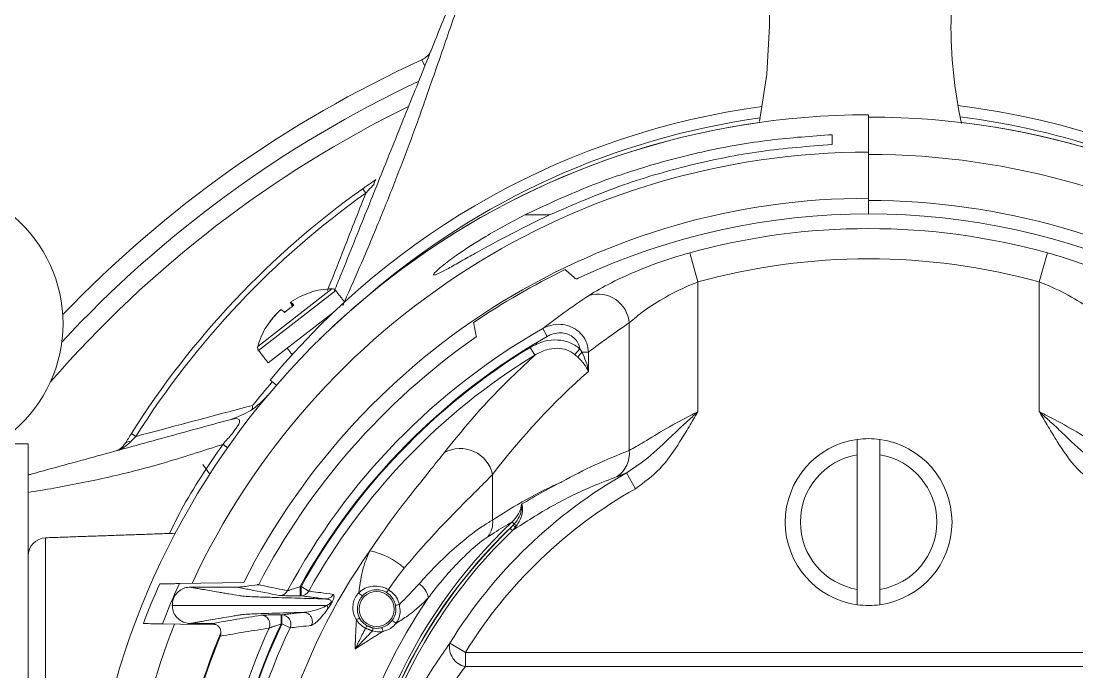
# Model space of a CAD drawing. Extents: x 12.1 to 108.7, y 1 to 80.4.
# Drawn here: x 99.792 to 103.274, y 33.433 to 35.578 of the extents above; entities that cross this region are included whole.
import ezdxf

# ---------------------------------------------------------------- set-up
doc = ezdxf.new("R2010")
doc.units = 0
doc.header["$MEASUREMENT"] = 0
doc.linetypes.add('SLD-Solid', pattern=[0])
doc.layers.add('OBJECT', color=7, linetype='CONTINUOUS')

msp = doc.modelspace()

# ---------------------------------------------------------------- linework, layer by layer
at = {"layer": 'OBJECT', "linetype": 'SLD-Solid', "lineweight": 15}
for p, q in [((102.8585, 35.5781), (102.8585, 35.6936)), ((102.2598, 35.6666), (102.2598, 35.5624)), ((101.1232, 35.43), (101.1138, 35.4508)), ((102.5868, 35.2693), (102.5868, 35.1462)), ((102.5868, 35.1462), (102.5868, 34.9943)), ((100.9186, 35.0258), (100.9288, 35.0115)), ((102.5868, 34.9943), (102.5868, 34.9432)), ((102.5868, 34.9869), (102.5868, 34.9432)), ((101.4533, 34.9392), (101.5345, 34.9392)), ((102.0239, 34.7185), (101.9974, 34.8145)), ((103.1497, 34.7185), (103.1762, 34.8145)), ((102.0239, 34.7185), (102.0239, 34.2906)), ((103.1497, 34.7185), (103.1497, 34.2906)), ((100.5723, 34.5062), (100.817, 34.6961)), ((100.5749, 34.4928), (100.8292, 34.6903)), ((100.6883, 34.6393), (100.6802, 34.6519)), ((100.6812, 34.6527), (100.6893, 34.64)), ((100.6069, 34.4515), (100.8201, 34.6169)), ((100.648, 34.627), (100.6481, 34.6269)), ((101.7973, 34.5837), (101.7973, 34.1625)), ((101.5268, 34.5388), (101.512, 34.5648)), ((101.4861, 34.4774), (101.4706, 34.5028)), ((101.618, 34.4793), (101.6347, 34.4985)), ((101.6415, 34.4868), (101.6629, 34.4868)), ((101.6629, 34.4868), (101.6629, 34.4237)), ((100.6134, 34.3948), (100.6339, 34.3779)), ((100.1555, 34.2187), (100.1704, 34.2093)), ((99.8146, 31.1843), (99.8146, 34.1843)), ((102.5493, 34.1488), (102.5493, 33.705)), ((102.6243, 33.705), (102.6243, 34.1488)), ((100.3907, 34.1165), (100.4139, 34.0845)), ((101.7885, 34.089), (101.8179, 34.037)), ((101.3464, 34.0838), (101.3464, 33.9336)), ((101.4115, 33.9274), (101.418, 33.9204)), ((101.4145, 33.9165), (101.4221, 33.9102)), ((101.4051, 33.9063), (101.412, 33.8991)), ((99.8726, 33.8752), (99.8726, 31.4934)), ((100.3141, 33.7242), (100.526, 33.7279)), ((100.5034, 33.7125), (100.3503, 33.7125)), ((100.7121, 33.7141), (100.7121, 33.6841)), ((100.7121, 33.7141), (100.7149, 33.7141)), ((100.7149, 33.6841), (100.7149, 33.7141)), ((100.7409, 33.6996), (100.7149, 33.7141)), ((100.7149, 33.6841), (100.7121, 33.6841)), ((100.649, 33.621), (100.6518, 33.621)), ((100.649, 33.591), (100.649, 33.621)), ((100.6518, 33.591), (100.6518, 33.621)), ((100.4364, 33.5882), (100.2578, 33.5913)), ((100.4208, 33.5925), (100.3503, 33.5925)), ((100.6518, 33.591), (100.649, 33.591)), ((100.6787, 33.5782), (100.6518, 33.591)), ((101.206, 33.5282), (101.2569, 33.4968)), ((101.2569, 33.4509), (101.2569, 33.4968)), ((101.2569, 33.4968), (103.9168, 33.4968)), ((103.9168, 33.4509), (101.2569, 33.4509))]:
    msp.add_line(p, q, dxfattribs=at)
at = {"layer": 'OBJECT', "linetype": 'SLD-Solid', "lineweight": 15, "flags": 128}
for points in [[(102.2598, 35.5624), (102.2513, 35.4038), (102.2264, 35.2477)], [(100.7447, 34.6832), (100.7448, 34.6835), (100.7449, 34.6837), (100.745, 34.6838), (100.7451, 34.6839), (100.7452, 34.6838), (100.7453, 34.6837), (100.7454, 34.6834)], [(100.9856, 33.5667), (100.9852, 33.569), (100.9846, 33.5712), (100.9838, 33.5733), (100.983, 33.5752), (100.9821, 33.5767), (100.9811, 33.5778), (100.9802, 33.5785), (100.9794, 33.5786)]]:
    msp.add_lwpolyline(points, dxfattribs=at)
at = {"layer": 'OBJECT', "linetype": 'SLD-Solid', "lineweight": 15}
msp.add_circle((100.9643, 33.6404), 0.0576, dxfattribs=at)
for centre, radius, start, end in [((104.3584, 35.562), 1.5, 179.383, 192.3837), ((101.0889, 35.5053), 0.06, 294.5425, 338.095), ((102.7233, 31.9259), 3.875, 114.5425, 136.1442), ((102.7233, 31.9259), 3.815, 115.1336, 137.1576), ((102.7233, 31.9259), 3.755, 116.1259, 139.0278), ((102.5729, 32.7787), 2.54, 97.6234, 140.4855), ((102.5729, 32.7787), 2.54, 33.5349, 83.0215), ((102.5868, 32.6843), 2.585, 90, 162.7305), ((102.5868, 32.6843), 2.585, 98.0336, 134.4907), ((102.5729, 32.7787), 2.504, 97.9004, 130.849), ((102.5868, 32.6769), 2.585, 17.2695, 90), ((102.5729, 32.7787), 2.504, 59.1237, 82.7573), ((102.5868, 32.6769), 2.585, 46.4614, 83.207), ((102.5868, 32.6843), 2.462, 90, 154.9942), ((102.5868, 32.6769), 2.462, 25.4742, 90), ((100.9741, 35.042), 0.0186, 130.3573, 185.8327), ((102.5868, 32.6843), 2.875, 125.4681, 147.7438), ((102.5868, 32.6843), 2.8574, 125.4681, 147.7438), ((102.5868, 32.6843), 2.31, 90, 153.1404), ((102.5868, 32.6769), 2.31, 26.6864, 90), ((99.4648, 34.5809), 0.4653, 310.8426, 49.1574), ((102.5868, 32.6769), 2.2663, 65.0518, 114.9482), ((102.5868, 32.6769), 2.2174, 74.5854, 105.4146), ((102.5868, 32.6769), 2.1178, 74.5854, 105.4146), ((102.5868, 32.6769), 2.31, 115.6656, 124.3344), ((100.8257, 34.4334), 0.2626, 107.787, 123.3857), ((100.8245, 34.4338), 0.2624, 91.6511, 107.6249), ((100.8174, 34.6811), 0.015, 37.8178, 91.6511), ((101.6946, 34.5754), 0.103, 4.5856, 106.7283), ((100.7576, 34.6795), 0.0822, 199.5869, 210.4034), ((100.6287, 34.5975), 0.0762, 35.0386, 46.4324), ((100.8246, 34.4326), 0.2626, 132.25, 147.8486), ((100.8262, 34.4327), 0.2635, 132.2534, 147.8178), ((100.6031, 34.5596), 0.0822, 45.2323, 56.0488), ((100.8665, 34.3752), 0.3183, 127.326, 130.2695), ((100.871, 34.3783), 0.3186, 124.3955, 131.2402), ((100.8245, 34.4338), 0.2624, 148.0108, 163.9846), ((100.6029, 34.5714), 0.00164, 78.8654, 123.251), ((102.5868, 32.6769), 2.1724, 119.6531, 151.8759), ((100.5867, 34.502), 0.015, 163.9846, 217.8178), ((102.5868, 32.6769), 2.2663, 125.0518, 152.5597), ((102.5868, 32.6769), 2.1425, 119.6531, 151.0473), ((102.5868, 32.6769), 2.14, 121.4398, 151.0105), ((102.5868, 32.6769), 2.1103, 121.4398, 151.0105), ((101.7278, 34.4014), 0.1214, 135.3084, 145.3873), ((102.5868, 32.6843), 2.6026, 139.0771, 141.2938), ((100.1484, 34.1748), 0.0175, 74.3475, 136.2711), ((102.5868, 33.9269), 0.275, 97.8375, 262.1625), ((102.5868, 33.9269), 0.275, 82.1625, 97.8375), ((102.5868, 33.9269), 0.275, 277.8375, 82.1625), ((101.2403, 34.0609), 0.1086, 12.1534, 119.0186), ((101.7042, 34.1536), 0.0936, 304.721, 5.4022), ((102.5868, 33.9269), 0.225, 99.5941, 260.4059), ((102.5868, 33.9269), 0.225, 279.5941, 80.4059), ((102.5868, 32.6769), 1.6222, 119.4806, 148.3453), ((102.5868, 32.6769), 1.5624, 119.4806, 148.3453), ((102.5868, 32.6769), 1.7161, 133.2251, 226.7749), ((102.5868, 32.6769), 1.7062, 133.403, 226.597), ((101.2753, 33.9237), 0.0718, 321.2167, 7.9447), ((101.7052, 34.3043), 0.4794, 233.2027, 234.3314), ((102.5868, 32.6769), 1.7053, 133.8667, 226.1333), ((102.5868, 32.6769), 1.6953, 133.8667, 226.1333), ((99.8746, 33.8152), 0.06, 92, 180), ((102.5868, 32.6769), 2.0103, 144.9191, 215.0809), ((100.8952, 33.5979), 0.2389, 47.9119, 78.7761), ((102.5868, 32.6843), 2.5583, 156.0426, 159.2091), ((102.5868, 32.6843), 2.4994, 155.412, 158.722), ((100.987, 33.7103), 0.0171, 301.3021, 339.6126), ((101.0619, 33.6599), 0.076, 13.811, 56.2768), ((100.6445, 33.715), 0.0299, 270.1514, 332.0744), ((100.7148, 33.7139), 0.0298, 270.2488, 331.4744), ((102.5868, 32.6769), 1.763, 145.3963, 214.6037), ((100.9291, 33.7106), 0.029, 215.255, 247.6587), ((101.0236, 33.7125), 0.0595, 272.7294, 285.1542), ((102.5868, 33.9269), 0.275, 262.1625, 277.8375), ((100.5825, 33.59), 0.03, 335.7054, 89.6646), ((100.6515, 33.5909), 0.03, 335.0424, 89.4063), ((100.9067, 33.5954), 0.0135, 79.9031, 132.863), ((100.9935, 33.5567), 0.0502, 46.1451, 64.821), ((102.5868, 32.6843), 2.462, 158.3999, 170.904), ((102.5868, 32.6769), 2.1724, 155.5048, 169.9978), ((102.5868, 32.6769), 2.1425, 154.7462, 169.7417), ((102.5868, 32.6769), 2.14, 154.7148, 169.7297), ((102.5868, 32.6769), 2.1103, 154.7148, 169.7297), ((100.8925, 33.5999), 0.0422, 326.6495, 339.812), ((100.9284, 33.575), 0.0234, 342.947, 7.2533), ((102.5868, 32.6843), 2.31, 157.6743, 170.2322), ((102.5868, 32.6769), 2.31, 157.7589, 169.9094), ((101.2694, 33.5146), 0.0649, 167.8726, 258.8126)]:
    msp.add_arc(centre, radius, start, end, dxfattribs=at)
for centre, major_axis, ratio, start_param, end_param in [((103.1179, 32.6769), (2.3478, 0), 0.982242, 2.168176, 2.239213), ((103.3246, 32.6769), (2.4576, 0), 0.964711, 2.313304, 2.506305), ((102.3738, 32.6769), (1.6185, 0), 0.982242, 1.934938, 2.086532), ((102.2429, 32.6769), (1.5813, 0), 0.964711, 2.006488, 2.173566), ((102.5868, 32.4572), (0, 1.666), 0.99455, 0.931752, 1.168675)]:
    msp.add_ellipse(centre, major_axis=major_axis, ratio=ratio, start_param=start_param, end_param=end_param, dxfattribs=at)
for points, knots in [([(101.3242, 35.8712), (101.3126, 35.8423), (101.2916, 35.7901), (101.2622, 35.711), (101.2346, 35.6345), (101.2061, 35.5528), (101.1778, 35.4709), (101.1499, 35.3901), (101.1213, 35.3083), (101.0852, 35.2078), (101.0395, 35.0858), (100.9812, 34.9391), (100.9216, 34.797), (100.8771, 34.696), (100.8582, 34.653)], [0, 0, 0, 0, 0.079956, 0.143854, 0.216629, 0.288175, 0.363829, 0.43429, 0.499596, 0.574197, 0.687388, 0.797097, 0.913703, 1, 1, 1, 1]), ([(100.8252, 34.6889), (100.8326, 34.7072), (100.8694, 34.7987), (100.9297, 34.9487), (101.0096, 35.1475), (101.0868, 35.3395), (101.1612, 35.5243), (101.229, 35.693), (101.2694, 35.7936), (101.289, 35.8422)], [0, 0, 0, 0, 0.041662, 0.207853, 0.364406, 0.533342, 0.699705, 0.8552, 1, 1, 1, 1]), ([(101.4533, 34.9392), (101.5163, 34.9689), (101.6428, 35.0285), (101.8428, 35.0983), (102.0499, 35.1524), (102.2589, 35.1892), (102.3989, 35.199), (102.4668, 35.2038)], [0, 0, 0, 0, 0.198046, 0.397468, 0.601226, 0.806483, 1, 1, 1, 1]), ([(102.4668, 35.2038), (102.4668, 35.1983), (102.4668, 35.1883), (102.4668, 35.1767), (102.4668, 35.1714)], [0, 0, 0, 0, 0.550607, 1, 1, 1, 1]), ([(102.4668, 35.1714), (102.3883, 35.1654), (102.2306, 35.1532), (101.9952, 35.1056), (101.7609, 35.0376), (101.6102, 34.9721), (101.5345, 34.9392)], [0, 0, 0, 0, 0.244137, 0.490501, 0.744002, 1, 1, 1, 1]), ([(100.9186, 35.0258), (100.9298, 35.0337), (100.9448, 35.0443), (100.9586, 35.0538), (100.9621, 35.0562)], [0, 0, 0, 0, 0.748686, 1, 1, 1, 1]), ([(100.9556, 35.0401), (100.9491, 35.0334), (100.9399, 35.0239), (100.9313, 35.0143), (100.9288, 35.0115)], [0, 0, 0, 0, 0.702228, 1, 1, 1, 1]), ([(100.8022, 34.6906), (100.8184, 34.7317), (100.8615, 34.8407), (100.903, 34.946), (100.9288, 35.0115)], [0, 0, 0, 0, 0.377602, 1, 1, 1, 1]), ([(101.5345, 34.9392), (101.4925, 34.9188), (101.4089, 34.8782), (101.3112, 34.8251), (101.2426, 34.7864), (101.2022, 34.7638), (101.1712, 34.7474), (101.1538, 34.7401), (101.1503, 34.7423), (101.1586, 34.7523), (101.1829, 34.7735), (101.2372, 34.8139), (101.33, 34.8743), (101.4097, 34.9162), (101.4533, 34.9392)], [0, 0, 0, 0, 0.145741, 0.290756, 0.353691, 0.416376, 0.466742, 0.517505, 0.556332, 0.595153, 0.644998, 0.718781, 0.846149, 1, 1, 1, 1]), ([(101.6649, 34.6741), (101.6874, 34.6877), (101.7326, 34.715), (101.8414, 34.7641), (101.9347, 34.7968), (101.9884, 34.812), (101.9974, 34.8145)], [0, 0, 0, 0, 0.304165, 0.612213, 0.935018, 1, 1, 1, 1]), ([(103.5087, 34.6741), (103.4862, 34.6877), (103.441, 34.715), (103.3322, 34.7641), (103.2389, 34.7968), (103.1852, 34.812), (103.1762, 34.8145)], [0, 0, 0, 0, 0.304165, 0.612213, 0.935018, 1, 1, 1, 1]), ([(101.6309, 34.7317), (101.6299, 34.7312), (101.6278, 34.7303), (101.625, 34.7291), (101.6228, 34.7284), (101.6217, 34.7281), (101.6215, 34.7282), (101.6214, 34.7282)], [0, 0, 0, 0, 0.219651, 0.439264, 0.659733, 0.880541, 1, 1, 1, 1]), ([(102.0239, 34.7185), (102.0178, 34.7161), (101.9807, 34.7014), (101.9167, 34.6698), (101.8432, 34.623), (101.8126, 34.5967), (101.7973, 34.5837)], [0, 0, 0, 0, 0.063317, 0.382239, 0.692331, 1, 1, 1, 1]), ([(103.1497, 34.7185), (103.1559, 34.7161), (103.1929, 34.7014), (103.2569, 34.6698), (103.3304, 34.623), (103.361, 34.5967), (103.3763, 34.5837)], [0, 0, 0, 0, 0.063317, 0.382239, 0.692331, 1, 1, 1, 1]), ([(101.512, 34.5648), (101.5354, 34.5826), (101.5861, 34.6211), (101.6373, 34.6555), (101.6649, 34.6741)], [0, 0, 0, 0, 0.460735, 1, 1, 1, 1]), ([(101.512, 34.5648), (101.5181, 34.5677), (101.5342, 34.5756), (101.5625, 34.5803), (101.5937, 34.5764), (101.6211, 34.564), (101.6434, 34.5439), (101.659, 34.5172), (101.6616, 34.4969), (101.6629, 34.4868)], [0, 0, 0, 0, 0.099425, 0.265865, 0.416098, 0.557611, 0.700775, 0.851617, 1, 1, 1, 1]), ([(101.6347, 34.4985), (101.634, 34.5017), (101.6317, 34.512), (101.623, 34.5275), (101.607, 34.5415), (101.5871, 34.5496), (101.5642, 34.5515), (101.5433, 34.5472), (101.5313, 34.5411), (101.5268, 34.5388)], [0, 0, 0, 0, 0.072611, 0.232465, 0.384312, 0.536497, 0.701328, 0.887553, 1, 1, 1, 1]), ([(101.2931, 34.5386), (101.293, 34.5384), (101.2928, 34.5381), (101.2915, 34.5368), (101.2894, 34.5352), (101.2872, 34.5335), (101.2858, 34.5325), (101.2853, 34.5321)], [0, 0, 0, 0, 0.2197399, 0.4394429, 0.6599668, 0.8807607, 1, 1, 1, 1]), ([(101.4706, 34.5028), (101.4861, 34.5106), (101.5146, 34.5249), (101.5601, 34.5289), (101.6015, 34.5216), (101.6236, 34.5062), (101.6347, 34.4985)], [0, 0, 0, 0, 0.296309, 0.542641, 0.770962, 1, 1, 1, 1]), ([(101.1876, 34.1559), (101.2134, 34.1882), (101.2747, 34.2645), (101.3742, 34.3726), (101.4488, 34.4424), (101.4861, 34.4774)], [0, 0, 0, 0, 0.267535, 0.633327, 1, 1, 1, 1]), ([(101.618, 34.4793), (101.6093, 34.485), (101.5916, 34.4968), (101.5585, 34.5011), (101.5219, 34.4963), (101.4988, 34.4841), (101.4861, 34.4774)], [0, 0, 0, 0, 0.2202895, 0.4452162, 0.6942214, 1, 1, 1, 1]), ([(101.6629, 34.4237), (101.6628, 34.4238), (101.6594, 34.4318), (101.6501, 34.4476), (101.6352, 34.4629), (101.6279, 34.4704)], [0, 0, 0, 0, 0.006424, 0.511279, 1, 1, 1, 1]), ([(101.6415, 34.4868), (101.6461, 34.4767), (101.6555, 34.4561), (101.6609, 34.4348), (101.6628, 34.4239), (101.6629, 34.4237)], [0, 0, 0, 0, 0.48569, 0.9931942, 1, 1, 1, 1]), ([(100.1704, 34.2093), (100.1941, 34.2156), (100.3203, 34.2492), (100.4502, 34.2836), (100.5557, 34.3117)], [0, 0, 0, 0, 0.187713, 1, 1, 1, 1]), ([(100.5557, 34.3117), (100.5554, 34.3075), (100.5549, 34.3024), (100.5534, 34.2987), (100.5531, 34.298)], [0, 0, 0, 0, 0.8261612, 1, 1, 1, 1]), ([(99.8146, 34.0822), (99.8181, 34.0831), (99.8921, 34.1034), (100.0461, 34.1455), (100.2661, 34.2058), (100.4099, 34.2451), (100.4802, 34.2644)], [0, 0, 0, 0, 0.016081, 0.344876, 0.679884, 1, 1, 1, 1]), ([(100.4802, 34.2644), (100.4932, 34.2675), (100.51, 34.2715), (100.5132, 34.2585), (100.5078, 34.2461), (100.4976, 34.2311), (100.4862, 34.2166), (100.4722, 34.2001), (100.4623, 34.1891), (100.457, 34.1832)], [0, 0, 0, 0, 0.498953, 0.641289, 0.749043, 0.806188, 0.86294, 0.925881, 1, 1, 1, 1]), ([(101.7885, 34.089), (101.8123, 34.1049), (101.8653, 34.1404), (101.9244, 34.1993), (101.9761, 34.2473), (102.0044, 34.2731), (102.0191, 34.2863), (102.0228, 34.2896), (102.0237, 34.2904), (102.0239, 34.2906)], [0, 0, 0, 0, 0.27983, 0.624286, 0.809772, 0.953387, 0.988094, 0.997832, 1, 1, 1, 1]), ([(101.7973, 34.1625), (101.8125, 34.1713), (101.8444, 34.1897), (101.9182, 34.2352), (101.9816, 34.2697), (102.0173, 34.2873), (102.0239, 34.2906)], [0, 0, 0, 0, 0.292814, 0.615698, 0.928629, 1, 1, 1, 1]), ([(102.0239, 34.2906), (102.0238, 34.2904), (102.0139, 34.274), (101.9946, 34.2411), (101.9554, 34.1771), (101.9044, 34.1003), (101.846, 34.0575), (101.8179, 34.037)], [0, 0, 0, 0, 0.001834, 0.174122, 0.346362, 0.686143, 1, 1, 1, 1]), ([(103.3763, 34.1625), (103.3611, 34.1713), (103.3292, 34.1897), (103.2554, 34.2352), (103.192, 34.2697), (103.1563, 34.2873), (103.1497, 34.2906)], [0, 0, 0, 0, 0.292814, 0.615698, 0.928629, 1, 1, 1, 1]), ([(103.3851, 34.089), (103.3613, 34.1049), (103.3083, 34.1404), (103.2492, 34.1993), (103.1975, 34.2473), (103.1693, 34.2731), (103.1545, 34.2863), (103.1508, 34.2896), (103.1499, 34.2904), (103.1497, 34.2906)], [0, 0, 0, 0, 0.27983, 0.624286, 0.809772, 0.953387, 0.988094, 0.997832, 1, 1, 1, 1]), ([(103.1497, 34.2906), (103.1498, 34.2904), (103.1597, 34.274), (103.179, 34.2411), (103.2182, 34.1771), (103.2692, 34.1003), (103.3276, 34.0575), (103.3557, 34.037)], [0, 0, 0, 0, 0.001834, 0.174122, 0.346362, 0.686143, 1, 1, 1, 1]), ([(100.1531, 34.1917), (100.1452, 34.1845), (100.1299, 34.1706), (100.1102, 34.1631), (100.1006, 34.1605), (100.1004, 34.1604)], [0, 0, 0, 0, 0.516117, 0.992687, 1, 1, 1, 1]), ([(102.6243, 34.1488), (102.6243, 34.149), (102.6243, 34.1659), (102.6243, 34.1827), (102.6243, 34.1993)], [0, 0, 0, 0, 0.0137595, 1, 1, 1, 1]), ([(100.457, 34.1832), (100.3903, 34.1614), (100.2588, 34.1186), (100.076, 34.0724), (99.9296, 34.0436), (99.8431, 34.0291), (99.8146, 34.0244)], [0, 0, 0, 0, 0.284274, 0.560161, 0.855582, 1, 1, 1, 1]), ([(100.1004, 34.1604), (100.1005, 34.1604), (100.1073, 34.1623), (100.1208, 34.1681), (100.1306, 34.1805), (100.1358, 34.1869)], [0, 0, 0, 0, 0.0073204, 0.4853524, 1, 1, 1, 1]), ([(100.2812, 33.8894), (100.2938, 33.9153), (100.3439, 34.018), (100.4086, 34.1125), (100.457, 34.1832)], [0, 0, 0, 0, 0.251566, 1, 1, 1, 1]), ([(100.9417, 33.8323), (100.9674, 33.8694), (101.0194, 33.9446), (101.0899, 34.0345), (101.1479, 34.1061), (101.1742, 34.1391), (101.1876, 34.1559)], [0, 0, 0, 0, 0.296269, 0.600821, 0.797169, 1, 1, 1, 1]), ([(101.3464, 34.0838), (101.3317, 34.0687), (101.3016, 34.038), (101.241, 33.978), (101.173, 33.908), (101.1096, 33.8392), (101.0704, 33.793), (101.0553, 33.7752)], [0, 0, 0, 0, 0.203304, 0.414447, 0.633911, 0.858983, 1, 1, 1, 1]), ([(101.7575, 34.0767), (101.7308, 34.0666), (101.6595, 34.0393), (101.5439, 33.9839), (101.456, 33.9274), (101.412, 33.8991)], [0, 0, 0, 0, 0.22939, 0.614228, 1, 1, 1, 1]), ([(101.5755, 34.0599), (101.575, 34.0596), (101.5709, 34.0576), (101.5453, 34.0446), (101.5021, 34.0214), (101.462, 33.9976), (101.4433, 33.986), (101.4427, 33.9856)], [0, 0, 0, 0, 0.012866, 0.091618, 0.576835, 0.985034, 1, 1, 1, 1]), ([(101.4115, 33.9274), (101.4191, 33.9358), (101.4313, 33.9493), (101.4394, 33.97), (101.4411, 33.9804), (101.4417, 33.9841)], [0, 0, 0, 0, 0.5180864, 0.8253486, 1, 1, 1, 1]), ([(101.418, 33.9204), (101.4213, 33.9244), (101.4304, 33.9355), (101.4377, 33.951), (101.4417, 33.9659), (101.4428, 33.974), (101.4429, 33.9804), (101.4425, 33.9832), (101.4423, 33.984), (101.4421, 33.9842), (101.442, 33.9843), (101.4419, 33.9843), (101.4418, 33.9842), (101.4418, 33.9842), (101.4417, 33.9841)], [0, 0, 0, 0, 0.2144588, 0.6020382, 0.702181, 0.8645856, 0.9422972, 0.9755715, 0.9831552, 0.9864719, 0.9906549, 0.9948579, 0.9954935, 1, 1, 1, 1]), ([(101.4427, 33.9856), (101.4427, 33.9855), (101.4433, 33.9849), (101.4443, 33.9821), (101.4456, 33.9753), (101.4456, 33.9665), (101.4435, 33.95), (101.4374, 33.9325), (101.4288, 33.9195), (101.4257, 33.9148)], [0, 0, 0, 0, 0.00812, 0.048438, 0.130028, 0.293206, 0.393297, 0.782545, 1, 1, 1, 1]), ([(101.4417, 33.9841), (101.4417, 33.9842), (101.4418, 33.9842), (101.4419, 33.9846), (101.4422, 33.9852), (101.4425, 33.9855), (101.4427, 33.9856)], [0, 0, 0, 0, 0.054632, 0.112789, 0.5532177, 1, 1, 1, 1]), ([(101.1041, 33.7232), (101.1102, 33.73), (101.136, 33.7589), (101.1829, 33.8067), (101.2485, 33.8656), (101.3062, 33.9096), (101.3354, 33.927), (101.3464, 33.9336)], [0, 0, 0, 0, 0.07021, 0.29498, 0.525499, 0.819904, 1, 1, 1, 1]), ([(101.4115, 33.9274), (101.3916, 33.9158), (101.3647, 33.9002), (101.3381, 33.8831), (101.3313, 33.8787)], [0, 0, 0, 0, 0.744544, 1, 1, 1, 1]), ([(101.3313, 33.8787), (101.3223, 33.8724), (101.2985, 33.8558), (101.252, 33.8139), (101.1992, 33.7579), (101.1616, 33.7124), (101.1407, 33.6846), (101.1357, 33.6781)], [0, 0, 0, 0, 0.176117, 0.46714, 0.694141, 0.927781, 1, 1, 1, 1]), ([(100.9054, 33.6939), (100.9059, 33.698), (100.9101, 33.7295), (100.9189, 33.7802), (100.9349, 33.8167), (100.9417, 33.8323)], [0, 0, 0, 0, 0.079376, 0.605783, 1, 1, 1, 1]), ([(101.0553, 33.7752), (101.0445, 33.7616), (101.0263, 33.7387), (101.0098, 33.7142), (101.0031, 33.7043)], [0, 0, 0, 0, 0.594486, 1, 1, 1, 1]), ([(100.3503, 33.7125), (100.3441, 33.712), (100.3311, 33.7108), (100.3134, 33.7012), (100.2994, 33.6863), (100.2915, 33.6691), (100.2907, 33.6574), (100.2903, 33.6525)], [0, 0, 0, 0, 0.19834, 0.412972, 0.627088, 0.843128, 1, 1, 1, 1]), ([(100.7949, 33.6734), (100.7937, 33.6735), (100.7635, 33.6744), (100.7047, 33.6761), (100.6289, 33.6785), (100.5639, 33.6804), (100.5312, 33.6819), (100.5182, 33.6833), (100.5035, 33.6861), (100.4827, 33.6893), (100.4609, 33.693), (100.4389, 33.6968), (100.4153, 33.7008), (100.3926, 33.7047), (100.3777, 33.7073), (100.3679, 33.709), (100.3615, 33.7102), (100.3573, 33.711), (100.3546, 33.7115), (100.3529, 33.7118), (100.3518, 33.7121), (100.3511, 33.7122), (100.3507, 33.7123), (100.3505, 33.7124), (100.3503, 33.7124), (100.3502, 33.7125), (100.3502, 33.7125), (100.3502, 33.7125), (100.3502, 33.7125), (100.3502, 33.7125), (100.3502, 33.7125), (100.3502, 33.7125), (100.3502, 33.7125), (100.3503, 33.7125), (100.3503, 33.7125), (100.3503, 33.7125), (100.3503, 33.7125), (100.3503, 33.7125), (100.3503, 33.7125), (100.3503, 33.7125), (100.3503, 33.7125)], [0, 0, 0, 0, 0.003099, 0.077737, 0.152373, 0.20456, 0.239209, 0.273855, 0.308826, 0.446938, 0.515995, 0.585051, 0.723163, 0.815261, 0.876706, 0.917705, 0.945062, 0.963318, 0.975502, 0.983634, 0.989062, 0.992686, 0.995106, 0.996722, 0.997802, 0.998524, 0.999007, 0.99933, 0.999547, 0.999693, 0.999791, 0.999857, 0.999901, 0.999932, 0.999953, 0.999972, 0.999985, 0.999991, 0.999997, 1, 1, 1, 1]), ([(100.5034, 33.7125), (100.5036, 33.7125), (100.504, 33.7125), (100.5047, 33.7125), (100.5065, 33.7126), (100.5106, 33.7128), (100.5207, 33.7136), (100.5435, 33.7162), (100.5596, 33.7187), (100.5717, 33.7206)], [0, 0, 0, 0, 0.000975, 0.0023077, 0.0058259, 0.0200938, 0.0766582, 0.3023298, 1, 1, 1, 1]), ([(100.6445, 33.685), (100.6116, 33.6914), (100.5645, 33.7006), (100.5176, 33.7098), (100.5034, 33.7125)], [0, 0, 0, 0, 0.6990383, 1, 1, 1, 1]), ([(100.5717, 33.7206), (100.5735, 33.7203), (100.5824, 33.7185), (100.6154, 33.7119), (100.6467, 33.7057), (100.6709, 33.7009)], [0, 0, 0, 0, 0.0539193, 0.2695966, 1, 1, 1, 1]), ([(100.7121, 33.7141), (100.7069, 33.7123), (100.6967, 33.7089), (100.6845, 33.7049), (100.6775, 33.7027), (100.6735, 33.7016), (100.6715, 33.701), (100.671, 33.701), (100.6709, 33.7009)], [0, 0, 0, 0, 0.29554, 0.57572, 0.740311, 0.809198, 0.945635, 1, 1, 1, 1]), ([(100.9054, 33.6939), (100.909, 33.6971), (100.9185, 33.7056), (100.9385, 33.7144), (100.9646, 33.7173), (100.9876, 33.7123), (100.9992, 33.7063), (101.0031, 33.7043)], [0, 0, 0, 0, 0.137011, 0.364, 0.629283, 0.878134, 1, 1, 1, 1]), ([(100.9959, 33.6956), (100.9929, 33.6972), (100.9842, 33.7017), (100.9735, 33.7037), (100.9591, 33.7043), (100.9446, 33.702), (100.9287, 33.6939), (100.921, 33.6866), (100.9181, 33.6838)], [0, 0, 0, 0, 0.117737, 0.346634, 0.359347, 0.623778, 0.856864, 1, 1, 1, 1]), ([(101.0031, 33.7043), (101.01, 33.6994), (101.0238, 33.6897), (101.035, 33.6711), (101.0382, 33.659), (101.0392, 33.6551)], [0, 0, 0, 0, 0.405466, 0.808541, 1, 1, 1, 1]), ([(101.0392, 33.6551), (101.0393, 33.6552), (101.0618, 33.6775), (101.083, 33.7004), (101.1041, 33.7232)], [0, 0, 0, 0, 0.0042017, 1, 1, 1, 1]), ([(102.5493, 33.705), (102.5493, 33.7048), (102.5493, 33.6879), (102.5493, 33.6711), (102.5493, 33.6545)], [0, 0, 0, 0, 0.0137595, 1, 1, 1, 1]), ([(100.6445, 33.685), (100.6445, 33.685), (100.6452, 33.6849), (100.6495, 33.6847), (100.6644, 33.6843), (100.6865, 33.6841), (100.7035, 33.6841), (100.7121, 33.6841)], [0, 0, 0, 0, 0.005173, 0.217905, 0.46291, 0.731847, 1, 1, 1, 1]), ([(100.7409, 33.6996), (100.7435, 33.6993), (100.7565, 33.6975), (100.7831, 33.6938), (100.8073, 33.6905), (100.8211, 33.6886)], [0, 0, 0, 0, 0.09703, 0.48515, 1, 1, 1, 1]), ([(100.7968, 33.6734), (100.7968, 33.6734), (100.7967, 33.6734), (100.7964, 33.6734), (100.7957, 33.6734), (100.7952, 33.6734), (100.7949, 33.6734)], [0, 0, 0, 0, 0.046836, 0.119645, 0.336503, 1, 1, 1, 1]), ([(100.8211, 33.6886), (100.8209, 33.6882), (100.8192, 33.6854), (100.8149, 33.6804), (100.8068, 33.675), (100.8002, 33.674), (100.7968, 33.6734)], [0, 0, 0, 0, 0.044494, 0.324207, 0.662103, 1, 1, 1, 1]), ([(100.8014, 33.6525), (100.8014, 33.6525), (100.8044, 33.6542), (100.8078, 33.656), (100.8121, 33.6604), (100.8129, 33.6615), (100.8135, 33.6625), (100.814, 33.6635), (100.8143, 33.6646), (100.8144, 33.6664), (100.8123, 33.6703), (100.8062, 33.6721), (100.8002, 33.6731), (100.7972, 33.6734), (100.7968, 33.6734)], [0, 0, 0, 0, 0.000026, 0.20663, 0.226964, 0.243571, 0.254919, 0.266312, 0.280083, 0.303561, 0.375814, 0.705511, 0.963846, 1, 1, 1, 1]), ([(100.8211, 33.6886), (100.8227, 33.6875), (100.8248, 33.686), (100.8234, 33.6776), (100.8211, 33.6714), (100.8186, 33.6659), (100.8157, 33.6603), (100.812, 33.654), (100.8071, 33.6462), (100.8038, 33.6414), (100.8017, 33.6384)], [0, 0, 0, 0, 0.400583, 0.552747, 0.632515, 0.681637, 0.738761, 0.795408, 0.871105, 1, 1, 1, 1]), ([(100.8975, 33.6053), (100.8958, 33.6082), (100.8901, 33.6185), (100.8854, 33.6364), (100.8861, 33.658), (100.8925, 33.678), (100.9011, 33.6886), (100.9054, 33.6939)], [0, 0, 0, 0, 0.107962, 0.374185, 0.589197, 0.794963, 1, 1, 1, 1]), ([(100.9181, 33.6838), (100.9144, 33.6792), (100.9072, 33.67), (100.9014, 33.653), (100.9001, 33.6348), (100.9033, 33.6198), (100.9078, 33.6111), (100.9091, 33.6087)], [0, 0, 0, 0, 0.207538, 0.415637, 0.631743, 0.895091, 1, 1, 1, 1]), ([(101.0265, 33.6531), (101.0256, 33.6565), (101.0229, 33.6669), (101.0135, 33.683), (101.0018, 33.6914), (100.9959, 33.6956)], [0, 0, 0, 0, 0.192022, 0.59565, 1, 1, 1, 1]), ([(101.1357, 33.6781), (101.1156, 33.6586), (101.0862, 33.63), (101.0452, 33.6036), (101.0304, 33.5943), (101.0283, 33.5929)], [0, 0, 0, 0, 0.649038, 0.949948, 1, 1, 1, 1]), ([(100.2903, 33.6525), (100.2909, 33.6463), (100.2921, 33.6333), (100.3017, 33.6156), (100.3166, 33.6016), (100.3337, 33.5937), (100.3454, 33.5929), (100.3503, 33.5925)], [0, 0, 0, 0, 0.19834, 0.412972, 0.627088, 0.843128, 1, 1, 1, 1]), ([(100.2903, 33.6525), (100.3406, 33.6525), (100.3958, 33.6525), (100.4565, 33.6525), (100.4713, 33.6525), (100.4876, 33.6525), (100.4983, 33.6525), (100.545, 33.6525), (100.6299, 33.6525), (100.7145, 33.6525), (100.7725, 33.6525), (100.8014, 33.6525)], [0, 0, 0, 0, 0.52131, 0.573441, 0.625572, 0.677703, 0.729789, 0.78156, 0.854349, 0.927175, 1, 1, 1, 1]), ([(100.7258, 33.6293), (100.7261, 33.6293), (100.727, 33.6294), (100.7355, 33.6304), (100.7524, 33.6336), (100.7765, 33.6411), (100.7936, 33.648), (100.8014, 33.6525), (100.8014, 33.6525)], [0, 0, 0, 0, 0.015317, 0.041031, 0.377877, 0.739004, 0.999987, 1, 1, 1, 1]), ([(100.8017, 33.6384), (100.7952, 33.6299), (100.78, 33.6103), (100.7631, 33.594), (100.754, 33.5889), (100.7493, 33.5863)], [0, 0, 0, 0, 0.268258, 0.625052, 1, 1, 1, 1]), ([(101.0149, 33.6022), (101.0169, 33.6052), (101.0192, 33.6085), (101.0241, 33.6182), (101.0287, 33.6321), (101.0272, 33.6461), (101.0265, 33.6531)], [0, 0, 0, 0, 0.20455, 0.219488, 0.608375, 1, 1, 1, 1]), ([(101.0392, 33.6551), (101.0406, 33.6465), (101.0434, 33.6295), (101.0379, 33.6078), (101.0308, 33.5968), (101.0283, 33.5929)], [0, 0, 0, 0, 0.402472, 0.787771, 1, 1, 1, 1]), ([(100.7218, 33.6294), (100.7162, 33.6292), (100.6781, 33.6281), (100.6249, 33.6264), (100.561, 33.6245), (100.5312, 33.6231), (100.5182, 33.6217), (100.5085, 33.6199), (100.488, 33.6166), (100.459, 33.6117), (100.4266, 33.6062), (100.4001, 33.6017), (100.3826, 33.5986), (100.3711, 33.5966), (100.3636, 33.5952), (100.3587, 33.5943), (100.3555, 33.5937), (100.3535, 33.5933), (100.3522, 33.5931), (100.3514, 33.5929), (100.3508, 33.5928), (100.3505, 33.5927), (100.3504, 33.5926), (100.3503, 33.5926), (100.3502, 33.5926), (100.3502, 33.5926), (100.3502, 33.5925), (100.3502, 33.5925), (100.3502, 33.5925), (100.3502, 33.5925), (100.3502, 33.5925), (100.3503, 33.5925), (100.3503, 33.5925), (100.3503, 33.5925), (100.3503, 33.5925), (100.3503, 33.5925), (100.3503, 33.5925), (100.3503, 33.5925), (100.3503, 33.5925)], [0, 0, 0, 0, 0.015578, 0.10589, 0.151053, 0.187979, 0.224901, 0.26217, 0.33671, 0.483899, 0.655635, 0.770204, 0.846642, 0.897643, 0.931673, 0.954382, 0.969537, 0.979651, 0.986402, 0.99091, 0.993919, 0.995929, 0.997272, 0.998169, 0.998769, 0.999171, 0.99944, 0.99962, 0.999742, 0.999823, 0.999879, 0.999916, 0.999942, 0.99996, 0.999979, 0.999987, 0.999995, 1, 1, 1, 1]), ([(100.4208, 33.5925), (100.4481, 33.5972), (100.5016, 33.6064), (100.5561, 33.6155), (100.5827, 33.62)], [0, 0, 0, 0, 0.511052, 1, 1, 1, 1]), ([(100.649, 33.621), (100.6446, 33.621), (100.6328, 33.6209), (100.6151, 33.6208), (100.5985, 33.6206), (100.5867, 33.6203), (100.584, 33.6201), (100.5827, 33.62)], [0, 0, 0, 0, 0.141825, 0.37613, 0.590789, 0.795199, 1, 1, 1, 1]), ([(100.7218, 33.6294), (100.7222, 33.6294), (100.7228, 33.6294), (100.7236, 33.6294), (100.7243, 33.6294), (100.7249, 33.6294), (100.7253, 33.6293), (100.7256, 33.6293), (100.7257, 33.6293), (100.7258, 33.6293)], [0, 0, 0, 0, 0.337004, 0.565161, 0.720077, 0.871702, 0.932173, 0.976758, 1, 1, 1, 1]), ([(100.7493, 33.5863), (100.7495, 33.5866), (100.7504, 33.5887), (100.7522, 33.5941), (100.7527, 33.6029), (100.7498, 33.6127), (100.7439, 33.6211), (100.7356, 33.6272), (100.729, 33.6286), (100.7258, 33.6293)], [0, 0, 0, 0, 0.01807, 0.1200331, 0.2960781, 0.4720794, 0.6480529, 0.8240265, 1, 1, 1, 1]), ([(100.8933, 33.5083), (100.8933, 33.5089), (100.8934, 33.5111), (100.8934, 33.5137), (100.8935, 33.5161), (100.8936, 33.5173), (100.8936, 33.5188), (100.8937, 33.5206), (100.8937, 33.5226), (100.8938, 33.525), (100.8939, 33.5278), (100.894, 33.531), (100.8942, 33.5348), (100.8943, 33.5391), (100.8945, 33.5442), (100.8948, 33.5502), (100.895, 33.5571), (100.8958, 33.5757), (100.8967, 33.5918), (100.8975, 33.6053)], [0, 0, 0, 0, 0.018806, 0.067454, 0.078705, 0.091827, 0.107128, 0.124968, 0.145764, 0.170003, 0.198252, 0.231169, 0.269526, 0.31422, 0.366308, 0.427033, 0.497871, 0.580596, 1, 1, 1, 1]), ([(100.9278, 33.5767), (100.9218, 33.5806), (100.9099, 33.5885), (100.9011, 33.5995), (100.8975, 33.6052), (100.8975, 33.6053)], [0, 0, 0, 0, 0.500557, 0.99661, 1, 1, 1, 1]), ([(100.9091, 33.6087), (100.9091, 33.6086), (100.9117, 33.604), (100.9182, 33.5949), (100.9275, 33.5885), (100.9321, 33.5853)], [0, 0, 0, 0, 0.003482, 0.505438, 1, 1, 1, 1]), ([(100.9794, 33.5786), (100.9862, 33.581), (100.9983, 33.5853), (101.0095, 33.5954), (101.0141, 33.6012), (101.0149, 33.6022)], [0, 0, 0, 0, 0.509811, 0.915613, 1, 1, 1, 1]), ([(100.2578, 33.5913), (100.2474, 33.5915), (100.2264, 33.5918), (100.2055, 33.5922), (100.1951, 33.5924)], [0, 0, 0, 0, 0.498841, 1, 1, 1, 1]), ([(100.4487, 33.5512), (100.4496, 33.5545), (100.4516, 33.561), (100.4502, 33.5712), (100.4457, 33.5804), (100.4384, 33.5875), (100.4297, 33.5918), (100.4236, 33.5923), (100.4208, 33.5925)], [0, 0, 0, 0, 0.1715235, 0.3430609, 0.5143312, 0.6857889, 0.8579333, 1, 1, 1, 1]), ([(100.6099, 33.5776), (100.5834, 33.5733), (100.5292, 33.5646), (100.4759, 33.5557), (100.4487, 33.5512)], [0, 0, 0, 0, 0.489597, 1, 1, 1, 1]), ([(100.649, 33.591), (100.6464, 33.5901), (100.6396, 33.5879), (100.6293, 33.5845), (100.6195, 33.5812), (100.6145, 33.5794), (100.6113, 33.5782), (100.6106, 33.5779), (100.6099, 33.5776)], [0, 0, 0, 0, 0.1539876, 0.4036213, 0.6215963, 0.8162328, 0.8352131, 1, 1, 1, 1]), ([(100.7493, 33.5863), (100.7465, 33.586), (100.7321, 33.5843), (100.7085, 33.5817), (100.6879, 33.5793), (100.6787, 33.5782)], [0, 0, 0, 0, 0.1213778, 0.6068891, 1, 1, 1, 1]), ([(100.9278, 33.5767), (100.9241, 33.5698), (100.9139, 33.5503), (100.9028, 33.5279), (100.895, 33.512), (100.8935, 33.5088), (100.8933, 33.5083)], [0, 0, 0, 0, 0.305776, 0.86263, 0.978394, 1, 1, 1, 1]), ([(100.8933, 33.5083), (100.8936, 33.5088), (100.8941, 33.5092), (100.8946, 33.5098), (100.8965, 33.5119), (100.9002, 33.5158), (100.9119, 33.5284), (100.9259, 33.543), (100.9411, 33.5584), (100.9479, 33.5652), (100.9508, 33.5681)], [0, 0, 0, 0, 0.020272, 0.022872, 0.030261, 0.120489, 0.217558, 0.65024, 0.851932, 1, 1, 1, 1]), ([(100.9856, 33.5667), (100.9854, 33.5666), (100.9793, 33.5629), (100.9686, 33.5564), (100.9544, 33.5477), (100.9454, 33.5421), (100.9382, 33.5376), (100.9323, 33.5339), (100.9251, 33.5293), (100.9192, 33.5256), (100.9116, 33.5206), (100.9036, 33.5153), (100.8967, 33.5107), (100.8938, 33.5087), (100.8933, 33.5083)], [0, 0, 0, 0, 0.0078954, 0.1970915, 0.3478585, 0.4690723, 0.4874992, 0.5820105, 0.6587454, 0.7211932, 0.7720961, 0.9049253, 0.9830449, 1, 1, 1, 1]), ([(100.9856, 33.5667), (100.9848, 33.5666), (100.9765, 33.5652), (100.9646, 33.5651), (100.9537, 33.5675), (100.9508, 33.5681)], [0, 0, 0, 0, 0.071249, 0.747585, 1, 1, 1, 1]), ([(100.9516, 33.5779), (100.954, 33.5775), (100.9628, 33.5761), (100.9721, 33.5768), (100.9787, 33.5784), (100.9794, 33.5786)], [0, 0, 0, 0, 0.246066, 0.926564, 1, 1, 1, 1]), ([(101.0283, 33.5929), (101.0232, 33.5874), (101.0174, 33.5811), (101.0031, 33.572), (100.9939, 33.5692), (100.9856, 33.5667)], [0, 0, 0, 0, 0.422633, 0.485743, 1, 1, 1, 1]), ([(101.005, 33.1731), (101.0161, 33.1984), (101.0481, 33.2716), (101.1114, 33.3912), (101.1744, 33.4825), (101.206, 33.5282)], [0, 0, 0, 0, 0.2079747, 0.6029571, 1, 1, 1, 1]), ([(100.1183, 33.4517), (100.1033, 33.4), (100.0728, 33.2951), (100.0368, 33.1154), (100.0119, 32.9219), (100.0017, 32.7254), (100.0061, 32.5297), (100.0234, 32.3448), (100.0525, 32.1689), (100.0855, 32.0269), (100.1092, 31.9474), (100.1183, 31.9169)], [0, 0, 0, 0, 0.117957, 0.239146, 0.357174, 0.479027, 0.590613, 0.705531, 0.815966, 0.929244, 1, 1, 1, 1])]:
    msp.add_open_spline(points, degree=3, knots=knots, dxfattribs=at)
for points, degree in [([(101.6214, 34.7282), (101.5863, 34.759)], 1), ([(100.8584, 34.6527), (100.8292, 34.6903)], 1), ([(100.8557, 34.6473), (100.8527, 34.6405)], 1), ([(100.8007, 34.5982), (100.7989, 34.6005)], 1), ([(101.2839, 34.5844), (101.2931, 34.5386)], 1), ([(100.5749, 34.4928), (100.6069, 34.4515)], 1), ([(100.6694, 34.4999), (100.6858, 34.4788)], 1), ([(101.6279, 34.4704), (101.618, 34.4793)], 1), ([(101.6347, 34.4985), (101.6415, 34.4868)], 1), ([(100.4802, 34.2644), (100.5042, 34.273), (100.5522, 34.2902), (100.5879, 34.3267), (100.6057, 34.3449)], 3), ([(100.6039, 34.3427), (100.6057, 34.3449)], 1), ([(100.1358, 34.1869), (100.1555, 34.2187)], 1), ([(100.1704, 34.2093), (100.1531, 34.1917)], 1), ([(102.5493, 34.1993), (102.5493, 34.1488)], 1), ([(99.8146, 34.1843), (99.7666, 34.1843)], 1), ([(100.457, 34.1832), (100.4729, 34.1721)], 1), ([(101.7885, 34.089), (101.7575, 34.0767)], 1), ([(101.4051, 33.9063), (101.4145, 33.9165)], 1), ([(101.4145, 33.9165), (101.418, 33.9204)], 1), ([(101.4257, 33.9148), (101.4221, 33.9102)], 1), ([(100.2983, 33.89), (99.8726, 33.8752)], 1), ([(101.4221, 33.9102), (101.412, 33.8991)], 1), ([(100.2489, 33.7231), (100.3141, 33.7242)], 1), ([(100.5717, 33.7206), (100.5755, 33.7212)], 1), ([(102.6243, 33.6545), (102.6243, 33.705)], 1), ([(100.7949, 33.6734), (100.7149, 33.6841)], 1), ([(100.8017, 33.6384), (100.8023, 33.6406), (100.8035, 33.6449), (100.8021, 33.65), (100.8014, 33.6525)], 3), ([(100.6518, 33.621), (100.7218, 33.6294)], 1), ([(100.9508, 33.5681), (100.9278, 33.5767)], 1), ([(100.9321, 33.5853), (100.9516, 33.5779)], 1)]:
    msp.add_open_spline(points, degree=degree, dxfattribs=at)

doc.saveas('drawing.dxf')
